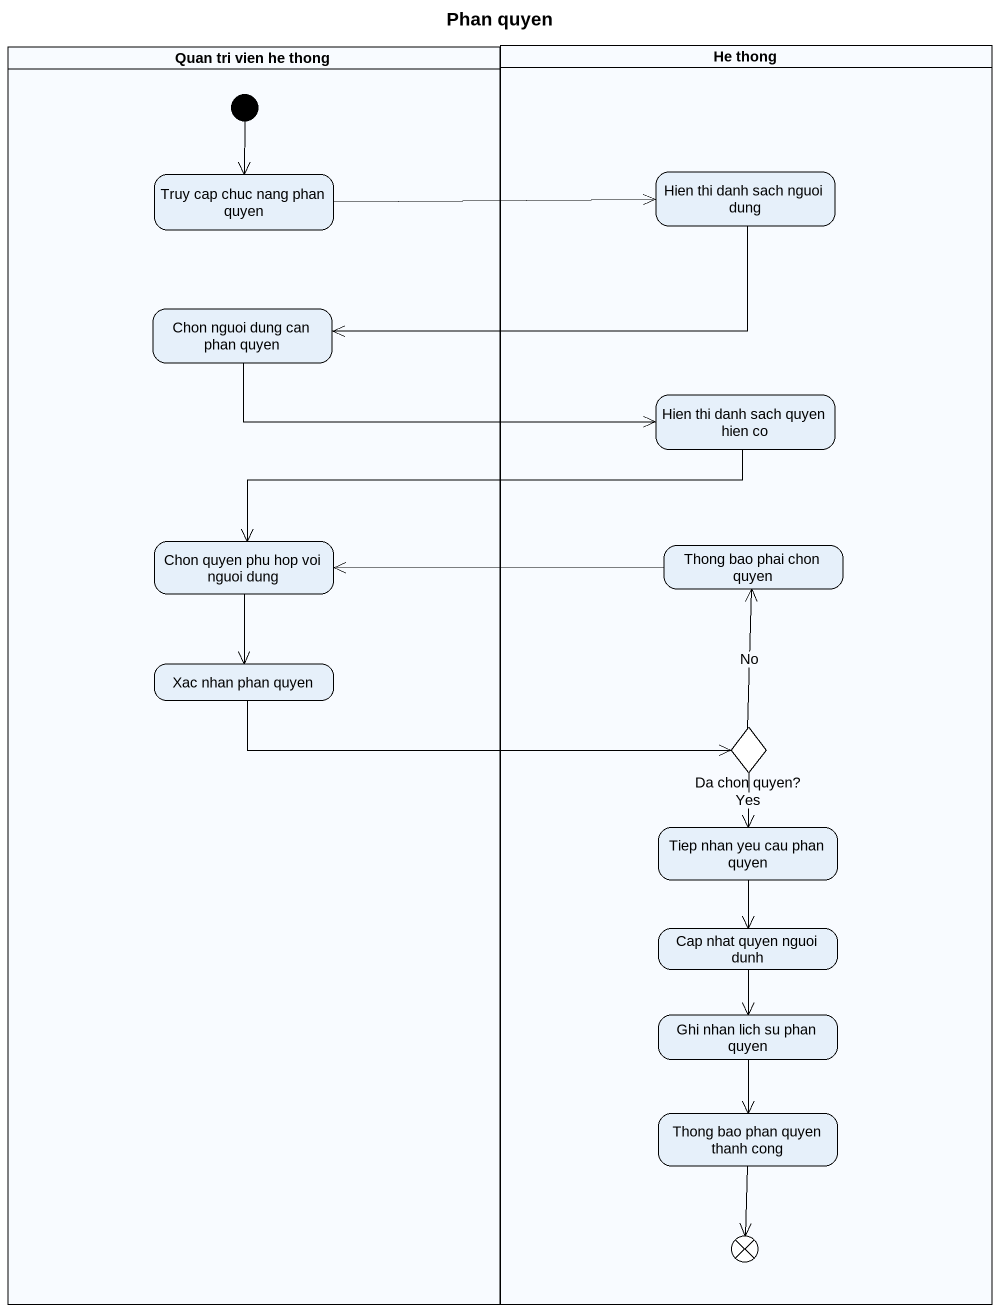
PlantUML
@startuml
title Phan quyen
hide empty description
state "He thong" as He_thong <<partition>> {
  state "Hien thi danh sach nguoi dung" as Hien_thi_danh_sach_nguoi
  state "Hien thi danh sach quyen hien co" as Hien_thi_danh_sach_quyen
  state "Thong bao phai chon quyen" as Thong_bao_phai_chon_quyen
  state "Da chon quyen?" as Da_chon_quyen <<choice>>
  state "Tiep nhan yeu cau phan quyen" as Tiep_nhan_yeu_cau_phan_quyen
  state "Cap nhat quyen nguoi dunh" as Cap_nhat_quyen_nguoi_dunh
  state "Ghi nhan lich su phan quyen" as Ghi_nhan_lich_su_phan_quyen
  state "Thong bao phan quyen thanh cong" as Thong_bao_phan_quyen_thanh
  state flowfinal1 <<end>>
}
state "Quan tri vien he thong" as Quan_tri_vien_he_thong <<partition>> {
  state "Truy cap chuc nang phan quyen" as Truy_cap_chuc_nang_phan
  state "Chon nguoi dung can phan quyen" as Chon_nguoi_dung_can_phan
  state "Chon quyen phu hop voi nguoi dung" as Chon_quyen_phu_hop_voi
  state "Xac nhan phan quyen" as Xac_nhan_phan_quyen
  [*] --> Truy_cap_chuc_nang_phan
}
Truy_cap_chuc_nang_phan -right-> Hien_thi_danh_sach_nguoi
Hien_thi_danh_sach_nguoi -left-> Chon_nguoi_dung_can_phan
Chon_nguoi_dung_can_phan -right-> Hien_thi_danh_sach_quyen
Hien_thi_danh_sach_quyen -left-> Chon_quyen_phu_hop_voi
Chon_quyen_phu_hop_voi --> Xac_nhan_phan_quyen
Thong_bao_phai_chon_quyen -left-> Chon_quyen_phu_hop_voi
Xac_nhan_phan_quyen -right-> Da_chon_quyen
Da_chon_quyen -up-> Thong_bao_phai_chon_quyen : No
Da_chon_quyen --> Tiep_nhan_yeu_cau_phan_quyen : Yes
Tiep_nhan_yeu_cau_phan_quyen --> Cap_nhat_quyen_nguoi_dunh
Cap_nhat_quyen_nguoi_dunh --> Ghi_nhan_lich_su_phan_quyen
Ghi_nhan_lich_su_phan_quyen --> Thong_bao_phan_quyen_thanh
Thong_bao_phan_quyen_thanh --> flowfinal1
@enduml
